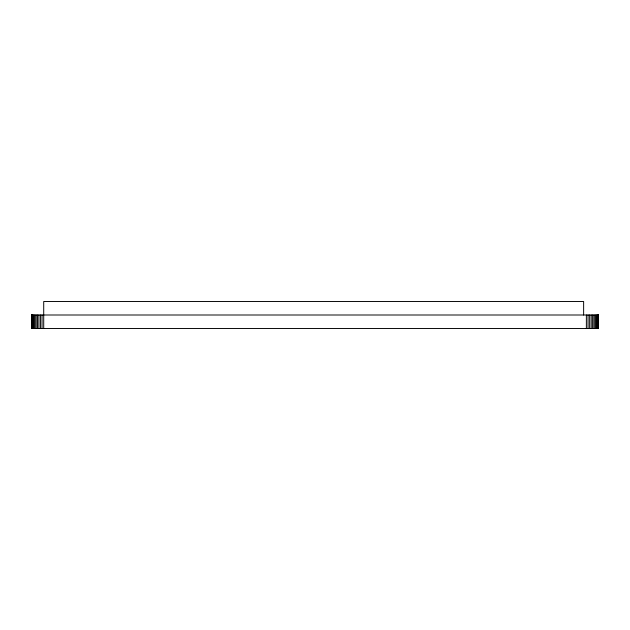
<?xml version="1.0" encoding="UTF-8"?>
<svg xmlns="http://www.w3.org/2000/svg" width="630" height="630" viewBox="0 0 630 630"><rect width="100%" height="100%" fill="white"/><g stroke="black" fill="none" stroke-linecap="round" stroke-linejoin="round"><path stroke-width="0.94" d="M598.398 315L598.398 328.498M598.106 315L598.106 328.498M597.618 315L597.618 328.498M596.949 315L596.949 328.498M596.098 315L596.098 328.498M595.082 315L595.082 328.498M593.917 315L593.917 328.498M592.61 315L592.61 328.498M591.184 315L591.184 328.498M589.656 315L589.656 328.498M588.042 315L588.042 328.498M586.372 315L586.372 328.498M583.632 315L583.632 301.502L43.714 301.502L43.714 328.498M42.045 315L42.045 328.498M40.43 315L40.43 328.498M38.902 315L38.902 328.498M37.477 315L37.477 328.498M36.17 315L36.17 328.498M35.004 315L35.004 328.498M33.988 315L33.988 328.498M33.138 315L33.138 328.498M32.469 315L32.469 328.498M31.98 315L31.98 328.498M31.791 315L31.791 328.498M31.689 315L31.587 328.498M598.5 315L31.5 315L31.5 328.498L598.5 328.498L598.5 315"/></g></svg>
